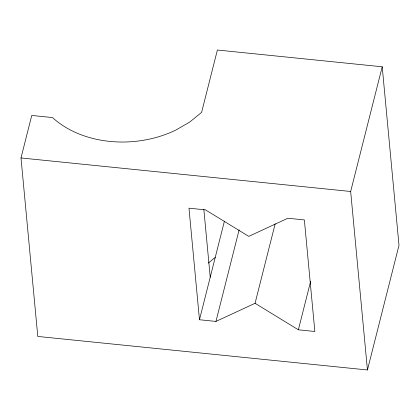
<?xml version="1.0" encoding="UTF-8"?>
<svg xmlns="http://www.w3.org/2000/svg" width="420" height="420" viewBox="0 0 420 420"><rect width="100%" height="100%" fill="white"/><g stroke="black" fill="none" stroke-linecap="round" stroke-linejoin="round"><path stroke-width="0.63" d="M21 157.952L31.752 115.448L52.542 117.563A95.282 71.048 -5.4 0 0 175.796 130.1L189.703 122.068L201.605 112.371L217.382 50.027L382.211 66.791L399 245.285L367.447 369.973L37.79 336.441L21 157.952L350.658 191.483L367.447 369.973M275.184 223.776L255.061 303.298L215.953 321.421L199.469 319.741L224.422 221.135M215.953 321.421L239.132 229.808M199.469 319.741L188.979 208.184L205.459 209.858L248.766 236.366L287.873 218.243L304.358 219.917L314.853 331.48L298.368 329.8L310.601 281.453M350.658 191.483L382.211 66.791M208.304 263.051L215.245 257.397M255.061 303.298L298.368 329.8M203.842 209.391L210.226 277.242"/></g></svg>
